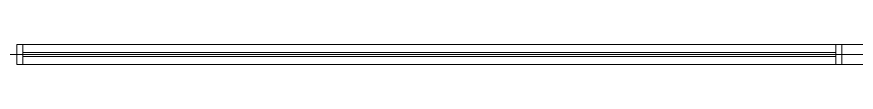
# Model space of a CAD drawing. Header units: millimetres. Extents: x -21807 to 26525, y -2564 to 60640.
# Drawn here: x -3489 to -1424, y 46267 to 46317 of the extents above; entities that cross this region are included whole.
import ezdxf

# ---------------------------------------------------------------- set-up
doc = ezdxf.new("R2010")
doc.units = ezdxf.units.MM
doc.layers.add('A-DETL-THIN', color=7, linetype='Continuous', lineweight=9)
doc.layers.add('A-WALL', color=7, linetype='Continuous', lineweight=9)
doc.layers.add('A-GLAZ', color=7, linetype='Continuous', lineweight=9, true_color=0x00007f)

# ---------------------------------------------------------------- blocks, each defined once
blk = doc.blocks.new('AK_OViewTuongPanel - 2000x1200-V9-MẶT BẰNG PHÂN VÙNG ÁP SUẤT')
at = {"layer": 'A-GLAZ', "color": 9, "lineweight": 13, "true_color": 0xaaaad4}
for p, q in [((-1015, 25), (-1015, 0)), ((-1000, 25), (-1015, 25)), ((-1000, 0), (-1000, 25)), ((1000, 25), (-1000, 25)), ((1015, 25), (1000, 25)), ((1000, 25), (1000, 0)), ((1015, 0), (1015, 25)), ((1000, 5), (-1000, 5)), ((-1000, 5), (-1000, 0)), ((1000, 0), (1000, 5))]:
    blk.add_line(p, q, dxfattribs=at)
at = {"layer": 'A-GLAZ', "color": 7, "lineweight": 13, "true_color": 0xececf5}
for p, q in [((-1015, 0), (-1015, 25)), ((1015, 25), (1015, 0)), ((-1000, 0), (-1000, 5)), ((-1000, 5), (-1000, 0)), ((1000, 5), (1000, 0)), ((1000, 0), (1000, 5)), ((-1000, -5), (-1000, -25)), ((1000, -25), (1000, -5)), ((-1000, -25), (-1015, -25)), ((1015, -25), (1000, -25))]:
    blk.add_line(p, q, dxfattribs=at)
at = {"layer": 'A-GLAZ', "color": 254, "lineweight": 13, "true_color": 0xe0e0ef}
for p, q in [((-1015, 25), (-1000, 25)), ((-1000, 25), (-1000, 5)), ((1000, 25), (1015, 25)), ((1000, 5), (1000, 25)), ((1000, -5), (-1000, -5)), ((1000, -25), (-1000, -25))]:
    blk.add_line(p, q, dxfattribs=at)
at = {"layer": 'A-GLAZ', "color": 254, "lineweight": 13, "true_color": 0xcccce5}
for p, q in [((-1000, 25), (1000, 25)), ((-1000, 5), (1000, 5)), ((-1015, 0), (-1015, -25)), ((-1000, 0), (-1000, -5)), ((-1000, -25), (-1000, 0)), ((-1000, -5), (1000, -5)), ((1000, -5), (1000, 0)), ((1000, 0), (1000, -25)), ((1015, -25), (1015, 0)), ((-1015, -25), (-1000, -25)), ((-1000, -25), (1000, -25)), ((1000, -25), (1015, -25))]:
    blk.add_line(p, q, dxfattribs=at)
at = {"layer": 'A-GLAZ', "color": 7, "lineweight": 13, "true_color": 0xf3f3f9}
for p, q in [((-1015, -25), (-1015, 0)), ((-1000, -5), (-1000, 0)), ((-1000, 0), (-1000, -5)), ((1000, 0), (1000, -5)), ((1000, -5), (1000, 0)), ((1015, 0), (1015, -25))]:
    blk.add_line(p, q, dxfattribs=at)
blk = doc.blocks.new('AK-SGS-M3-A_rvt-1-MẶT BẰNG PHÂN VÙNG ÁP SUẤT')
at = {"layer": 'A-WALL', "color": 7, "lineweight": 13, "true_color": 0xececec}
for p, q in [((-3488.6, 46316.9), (-3473.6, 46316.9)), ((-1473.6, 46316.9), (-3473.6, 46316.9)), ((-1473.6, 46316.9), (-1458.6, 46316.9)), ((-1458.6, 46316.9), (-1458.6, 46291.9)), ((-1458.6, 46291.9), (-1458.6, 46266.9)), ((-3488.6, 46266.9), (-3473.6, 46266.9)), ((-1473.6, 46266.9), (-1458.6, 46266.9))]:
    blk.add_line(p, q, dxfattribs=at)
at = {"layer": 'A-WALL', "color": 7, "lineweight": 13, "true_color": 0xf3f3f3}
for p, q in [((-3473.6, 46316.9), (-3488.6, 46316.9)), ((-1458.6, 46316.9), (-1473.6, 46316.9)), ((-1458.6, 46316.9), (-1458.6, 46291.9))]:
    blk.add_line(p, q, dxfattribs=at)
at = {"layer": 'A-WALL', "color": 254, "lineweight": 13, "true_color": 0xe0e0e0}
for p, q in [((-3473.6, 46316.9), (-1473.6, 46316.9)), ((727.3, 46316.9), (-1458.6, 46316.9)), ((-1458.6, 46291.9), (-1458.6, 46266.9)), ((-3473.6, 46266.9), (-3488.6, 46266.9)), ((-3473.6, 46266.9), (-1473.6, 46266.9)), ((-1458.6, 46266.9), (-1473.6, 46266.9))]:
    blk.add_line(p, q, dxfattribs=at)
at = {"layer": 'A-WALL', "color": 254, "lineweight": 13, "true_color": 0xcccccc}
for p, q in [((727.3, 46316.9), (-1458.6, 46316.9)), ((-1473.6, 46266.9), (-3473.6, 46266.9)), ((-1458.6, 46266.9), (902.3, 46266.9))]:
    blk.add_line(p, q, dxfattribs=at)
at = {"layer": 'A-WALL', "color": 253, "lineweight": 13, "true_color": 0xaaaaaa}
blk.add_line((-1458.6, 46266.9), (902.3, 46266.9), dxfattribs=at)
at = {"layer": 'A-GLAZ', "color": 9, "lineweight": 13, "true_color": 0xaaaad4, "rotation": 180}
blk.add_blockref('AK_OViewTuongPanel - 2000x1200-V9-MẶT BẰNG PHÂN VÙNG ÁP SUẤT', (-2473.6, 46291.9), dxfattribs=at)

msp = doc.modelspace()

# ---------------------------------------------------------------- linework, layer by layer
at = {"layer": 'A-DETL-THIN'}
msp.add_line((-4883.6, 46291.9), (776.4, 46291.9), dxfattribs=at)

# ---------------------------------------------------------------- block references
at = {"lineweight": 5}
msp.add_blockref('AK-SGS-M3-A_rvt-1-MẶT BẰNG PHÂN VÙNG ÁP SUẤT', (0, 0), dxfattribs=at)

doc.saveas('drawing.dxf')
